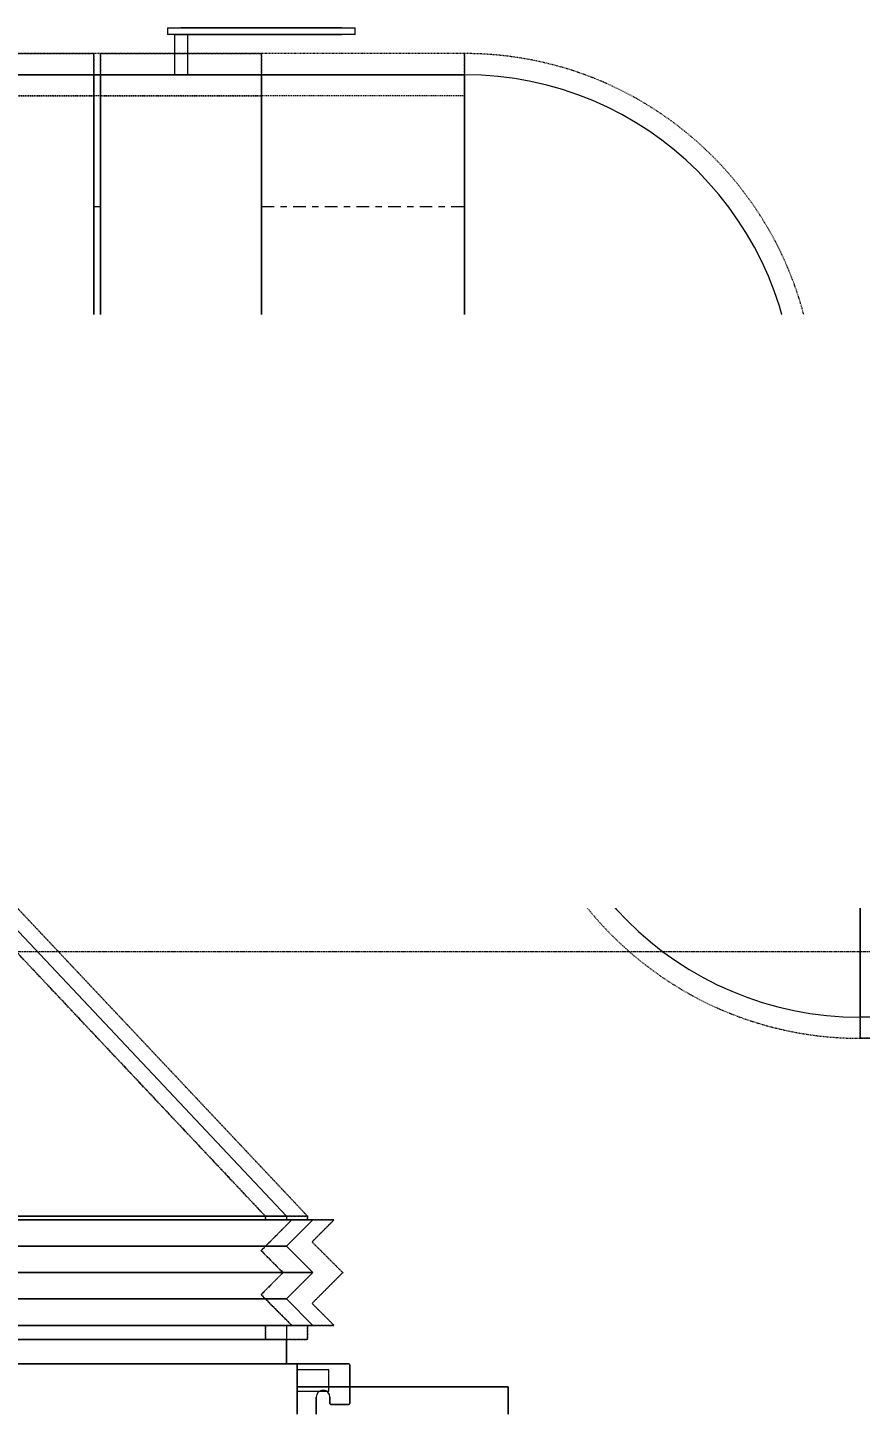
# Model space of a CAD drawing. Header units: inches. Extents: x -83664 to 20107, y -47222 to 19398.
# Drawn here: x -4721 to -3932, y -43412 to -42098 of the extents above; entities that cross this region are included whole.
import ezdxf

# ---------------------------------------------------------------- set-up
doc = ezdxf.new("R2010")
doc.units = ezdxf.units.IN
doc.header["$MEASUREMENT"] = 0
for name, pattern in [('AE7-LP-CENTER', [5.45, 3, -0.6, 1.25, -0.6]), ('Center', [29.999999, 12, -6, 6, -6]), ('Hidden 0_50', [1.0584, 0.5292, -0.5292]), ('Hidden 1_0', [1.7, 1, -0.7])]:
    doc.linetypes.add(name, pattern=pattern)
for name, color, linetype, lineweight, true_color in [('A-ANNO-MATC', 1, 'AE7-LP-CENTER', 9, 0xff0000), ('G-ANNO-SYMB', 7, 'Continuous', 9, 0x0091c9), ('M-HVAC-DUCT', 7, 'Continuous', 9, 0xffe97f)]:
    doc.layers.add(name, color=color, linetype=linetype, lineweight=lineweight, true_color=true_color)
doc.layers.add('M-EQPM', color=7, linetype='Continuous', lineweight=18)
doc.layers.add('M-HVAC-DUCT-CNTR', color=7, linetype='Center', lineweight=9)
doc.styles.add('Arial_11', font='arial.ttf', dxfattribs={"height": 375})

# ---------------------------------------------------------------- blocks, each defined once
blk = doc.blocks.new('FCU-04-4R-M - FCU-F1-11-8-8295676-FIRST FLOOR AC CONDITIONING LAYOUT - PART A')
at = {"layer": 'M-EQPM'}
for p, q in [((-642.5, -199.7), (-642.5, -225.7)), ((-642.5, -225.7), (-642.5, -199.7)), ((-492.6, -246.5), (-492.6, -210)), ((-492.6, -210), (-492.6, -246.5)), ((-491.6, -209), (-474.6, -209)), ((-474.6, -209), (-491.6, -209)), ((-473.6, -210), (-473.6, -216)), ((-473.6, -216), (-473.6, -210)), ((-460.6, -216), (-460.6, -199.7)), ((-460.6, -199.7), (-460.6, -216)), ((-442.6, -199.7), (-442.6, -247.5)), ((-442.6, -247.5), (-442.6, -199.7)), ((-442.5, -199.7), (-442.5, -247.5)), ((-442.5, -247.5), (-442.5, -199.7)), ((442.5, -247.5), (442.5, -199.7)), ((442.5, -199.7), (442.5, -247.5)), ((442.5, -247.5), (442.5, -199.7)), ((442.5, -199.7), (442.5, -247.5)), ((442.6, -247.5), (442.6, -199.7)), ((442.6, -199.7), (442.6, -247.5)), ((460.6, -199.7), (460.6, -216)), ((460.6, -216), (460.6, -199.7)), ((473.6, -216), (473.6, -210)), ((473.6, -210), (473.6, -216)), ((474.6, -209), (491.6, -209)), ((491.6, -209), (474.6, -209)), ((492.6, -210), (492.6, -246.5)), ((492.6, -246.5), (492.6, -210)), ((-442.5, -221.7), (-472.5, -221.7)), ((-472.5, -221.7), (-472.5, -241.7)), ((-472.5, -221.7), (-472.5, -241.7)), ((-442.5, -241.7), (-442.5, -221.7)), ((-442.5, -241.7), (-442.5, -221.7)), ((-642.5, -225.7), (-442.5, -225.7)), ((-442.5, -225.7), (-642.5, -225.7)), ((-442.5, -225.7), (-442.5, -247.5)), ((-442.5, -247.5), (-442.5, -225.7)), ((-442.6, -247.5), (-491.6, -247.5)), ((-491.6, -247.5), (-442.6, -247.5)), ((-472.5, -241.7), (-442.5, -241.7)), ((-442.5, -247.5), (442.5, -247.5)), ((442.5, -247.5), (-442.5, -247.5)), ((-442.5, -247.5), (442.5, -247.5)), ((442.5, -247.5), (-442.5, -247.5)), ((432.5, -247.5), (-432.5, -247.5)), ((-432.5, -247.5), (-432.5, -270.5)), ((-432.5, -270.5), (-432.5, -247.5)), ((-432.5, -247.5), (432.5, -247.5)), ((432.5, -270.5), (432.5, -247.5)), ((432.5, -247.5), (432.5, -270.5)), ((491.6, -247.5), (442.6, -247.5)), ((442.6, -247.5), (491.6, -247.5)), ((-432.5, -270.5), (432.5, -270.5)), ((432.5, -270.5), (-432.5, -270.5))]:
    blk.add_line(p, q, dxfattribs=at)
for centre, radius, start, end in [((-491.6, -210), 1, 90, 180), ((-491.6, -210), 1, 90, 180), ((-474.6, -210), 1, 0, 90), ((-474.6, -210), 1, 0, 90), ((474.6, -210), 1, 90, 180), ((474.6, -210), 1, 90, 180), ((491.6, -210), 1, 0, 90), ((491.6, -210), 1, 0, 90), ((-467.1, -216), 6.5, 180, 360), ((-467.1, -216), 6.5, 180, 360), ((467.1, -216), 6.5, 180, 360), ((467.1, -216), 6.5, 180, 360), ((-491.6, -246.5), 1, 180, 270), ((-491.6, -246.5), 1, 180, 270), ((491.6, -246.5), 1, 270, 0), ((491.6, -246.5), 1, 270, 0)]:
    blk.add_arc(centre, radius, start, end, dxfattribs=at)
blk = doc.blocks.new('REMC_M_FLEX CONNECTION_Type 2 - V_SAD-V93-FIRST FLOOR AC CONDITIONING LAYOUT - PART A')
at = {"layer": 'M-HVAC-DUCT', "color": 30, "true_color": 0xff7f00}
for p, q in [((146115.9, 55119.5), (146090.9, 55144.5)), ((146090.9, 55144.5), (146115.9, 55119.5)), ((146090.9, 55144.5), (147005.9, 55144.5)), ((147005.9, 55144.5), (146090.9, 55144.5)), ((146980.9, 55119.5), (147005.9, 55144.5)), ((146980.9, 55119.5), (147005.9, 55144.5)), ((146090.9, 55094.5), (146115.9, 55119.5)), ((146115.9, 55119.5), (146090.9, 55094.5)), ((146980.9, 55119.5), (146115.9, 55119.5)), ((146115.9, 55119.5), (146980.9, 55119.5)), ((146980.9, 55119.5), (146115.9, 55119.5)), ((146115.9, 55119.5), (146980.9, 55119.5)), ((146980.9, 55119.5), (147005.9, 55094.5)), ((146980.9, 55119.5), (147005.9, 55094.5)), ((146090.9, 55094.5), (147005.9, 55094.5)), ((147005.9, 55094.5), (146090.9, 55094.5)), ((147005.9, 55094.5), (146090.9, 55094.5)), ((146115.9, 55069.5), (146090.9, 55094.5)), ((146090.9, 55094.5), (147005.9, 55094.5)), ((146090.9, 55094.5), (146115.9, 55069.5)), ((147005.9, 55094.5), (146980.9, 55069.5)), ((147005.9, 55094.5), (146980.9, 55069.5)), ((146090.9, 55044.5), (146115.9, 55069.5)), ((146115.9, 55069.5), (146090.9, 55044.5)), ((146980.9, 55069.5), (146115.9, 55069.5)), ((146115.9, 55069.5), (146980.9, 55069.5)), ((146115.9, 55069.5), (146980.9, 55069.5)), ((146980.9, 55069.5), (146115.9, 55069.5)), ((146980.9, 55069.5), (147005.9, 55044.5)), ((146980.9, 55069.5), (147005.9, 55044.5)), ((146090.9, 55044.5), (147005.9, 55044.5)), ((147005.9, 55044.5), (146090.9, 55044.5))]:
    blk.add_line(p, q, dxfattribs=at)
blk = doc.blocks.new('TEMW-ME-DMP-Volume Control Damper - Standard-7399621-FIRST FLOOR AC CONDITIONING LAYOUT - PART A')
at = {"layer": 'M-HVAC-DUCT', "color": 30, "true_color": 0xff7f00}
for p, q in [((-165.1, 163.1), (-165.1, 169.4)), ((-152.4, 169.4), (-165.1, 169.4)), ((-165.1, 163.1), (-152.4, 163.1)), ((0, 169.4), (-152.4, 169.4)), ((-152.4, 169.4), (0, 169.4)), ((0, 163.1), (-152.4, 163.1)), ((-152.4, 163.1), (0, 163.1)), ((-6.4, 125), (-6.4, 163.1)), ((6.3, 163.1), (-6.4, 163.1)), ((6.3, 163.1), (-6.4, 163.1)), ((12.7, 169.4), (0, 169.4)), ((0, 163.1), (12.7, 163.1)), ((6.3, 163.1), (6.3, 125)), ((12.7, 169.4), (12.7, 163.1)), ((-76.2, 125), (-76.2, -125)), ((-76.2, -125), (-76.2, 125)), ((76.2, 125), (-76.2, 125)), ((-76.2, 125), (76.2, 125)), ((-76.2, 125), (76.2, 125)), ((-6.4, 125), (6.3, 125)), ((-6.4, 125), (6.3, 125)), ((76.2, 125), (76.2, -125)), ((76.2, -125), (76.2, 125)), ((-76.2, -125), (76.2, -125)), ((-76.2, -125), (76.2, -125)), ((-76.2, -125), (76.2, -125))]:
    blk.add_line(p, q, dxfattribs=at)
blk = doc.blocks.new('M_Rectangular Transition - Length - Standard-9415717-FIRST FLOOR AC CONDITIONING LAYOUT - PART A')
at = {"layer": 'M-HVAC-DUCT', "color": 30, "true_color": 0xff7f00}
for p, q in [((0, 432.5), (0, -432.5)), ((0, 432.5), (300, 150)), ((0, 432.5), (300, 150)), ((0, -432.5), (0, 432.5)), ((300, -150), (300, 150)), ((300, 150), (300, -150)), ((0, -432.5), (300, -150)), ((300, -150), (0, -432.5))]:
    blk.add_line(p, q, dxfattribs=at)
blk = doc.blocks.new('M_Rectangular Tap - Beveled - Standard-V216-FIRST FLOOR AC CONDITIONING LAYOUT - PART A')
at = {"layer": 'M-HVAC-DUCT', "color": 30, "true_color": 0xff7f00}
for p, q in [((0, 225), (-6.096, 225)), ((-6.096, -125), (-6.096, 225)), ((-6.096, 225), (-6.096, -125)), ((-6.096, 225), (0, 225)), ((100, 125), (0, 225)), ((100, 125), (0, 225)), ((100, 125), (100, -125)), ((100, -125), (100, 125)), ((-6.096, -125), (100, -125)), ((100, -125), (-6.096, -125))]:
    blk.add_line(p, q, dxfattribs=at)
blk = doc.blocks.new('M_Rectangular Elbow - Radius - 0_75 W-7236073-FIRST FLOOR AC CONDITIONING LAYOUT - PART A')
at = {"layer": 'M-HVAC-DUCT', "color": 30, "true_color": 0xff7f00}
for p, q in [((-125, 187.5), (125, 187.5)), ((125, 187.5), (-125, 187.5)), ((-187.5, 125), (-187.5, -125)), ((-187.5, -125), (-187.5, 125))]:
    blk.add_line(p, q, dxfattribs=at)
for radius, end in [(62.5, 360), (62.5, 0), (312.5, 0), (312.5, 0)]:
    blk.add_arc((-187.5, 187.5), radius, 270, end, dxfattribs=at)
blk = doc.blocks.new('TEMW-SMBZ-HO-BM-HVAC-00002_rvt-1-FIRST FLOOR AC CONDITIONING LAYOUT - PART A')
at = {"layer": 'M-HVAC-DUCT', "color": 30, "linetype": 'Hidden 0_50', "true_color": 0xff7f00}
for p, q in [((146672.3, 56250), (146798.4, 56250)), ((146798.4, 56250), (146672.3, 56250)), ((146798.4, 55960), (146798.4, 56250)), ((146798.4, 56250), (146798.4, 55960)), ((146804.7, 56250), (146798.4, 56250)), ((146804.7, 56250), (146798.4, 56250)), ((146798.4, 56250), (146798.4, 55960)), ((146798.4, 55960), (146798.4, 56250)), ((146804.7, 56250), (146804.7, 55960)), ((146957.1, 56250), (146804.7, 56250)), ((146804.7, 56250), (146957.1, 56250)), ((146804.7, 55960), (146804.7, 56250)), ((146804.7, 55960), (146804.7, 56250)), ((146804.7, 56250), (146804.7, 55960)), ((146957.1, 55960), (146957.1, 56250)), ((146957.1, 56250), (146957.1, 55960)), ((147149.6, 56250), (146957.1, 56250)), ((147149.6, 56250), (146957.1, 56250)), ((146957.1, 55960), (146957.1, 56250)), ((146957.1, 56250), (146957.1, 55960)), ((147149.6, 55960), (147149.6, 56250)), ((147149.6, 56250), (147149.6, 55960)), ((147149.6, 56250), (147149.6, 55960)), ((147149.6, 55960), (147149.6, 56250)), ((146798.4, 55960), (146698.4, 55860)), ((146698.4, 55860), (146798.4, 55960)), ((146798.4, 55960), (146804.7, 55960)), ((146804.7, 55960), (146798.4, 55960)), ((146804.7, 55960), (146957.1, 55960)), ((146957.1, 55960), (146804.7, 55960)), ((146957.1, 55960), (147149.6, 55960)), ((147149.6, 55960), (146957.1, 55960)), ((147192.1, 55917.5), (147482.1, 55917.5)), ((147482.1, 55917.5), (147192.1, 55917.5)), ((147192.1, 55917.5), (147192.1, 55649.1)), ((147192.1, 55649.1), (147192.1, 55917.5)), ((147192.1, 55917.5), (147482.1, 55917.5)), ((147482.1, 55917.5), (147192.1, 55917.5)), ((147482.1, 55649.1), (147482.1, 55917.5)), ((147482.1, 55649.1), (147482.1, 55917.5)), ((147192.1, 55649.1), (147482.1, 55649.1)), ((147482.1, 55649.1), (147192.1, 55649.1)), ((147482.1, 55649.1), (147192.1, 55649.1)), ((147192.1, 55649.1), (147482.1, 55649.1)), ((147524.6, 55316.6), (147524.6, 55606.6)), ((147524.6, 55606.6), (147524.6, 55316.6)), ((148117.1, 55606.6), (147524.6, 55606.6)), ((148117.1, 55606.6), (147524.6, 55606.6)), ((147524.6, 55316.6), (147524.6, 55606.6)), ((147524.6, 55606.6), (147524.6, 55316.6)), ((147000.9, 55147.9), (146718.4, 55447.9)), ((146718.4, 55447.9), (147000.9, 55147.9)), ((147524.6, 55316.6), (148117.1, 55316.6)), ((148117.1, 55316.6), (147524.6, 55316.6)), ((147000.9, 55147.9), (146095.9, 55147.9)), ((146095.9, 55147.9), (147000.9, 55147.9)), ((146095.9, 55147.9), (147000.9, 55147.9)), ((147000.9, 55147.9), (146095.9, 55147.9)), ((147000.9, 55144.5), (147000.9, 55147.9)), ((147000.9, 55147.9), (147000.9, 55144.5)), ((146070.9, 55144.5), (147025.9, 55144.5)), ((147025.9, 55144.5), (146070.9, 55144.5)), ((147000.9, 55144.5), (146095.9, 55144.5)), ((146095.9, 55144.5), (147000.9, 55144.5)), ((147025.9, 55144.5), (147005.1, 55123.6)), ((147005.1, 55123.6), (147025.9, 55144.5)), ((147005.1, 55123.6), (147034.2, 55094.5)), ((147034.2, 55094.5), (147005.1, 55123.6)), ((147034.2, 55094.5), (147005.1, 55065.3)), ((147005.1, 55065.3), (147034.2, 55094.5)), ((147005.1, 55065.3), (147025.9, 55044.5)), ((147025.9, 55044.5), (147005.1, 55065.3)), ((147025.9, 55044.5), (146070.9, 55044.5)), ((146070.9, 55044.5), (147025.9, 55044.5)), ((147000.9, 55044.5), (146095.9, 55044.5)), ((146095.9, 55044.5), (147000.9, 55044.5)), ((147000.9, 55031), (147000.9, 55044.5)), ((147000.9, 55044.5), (147000.9, 55031)), ((147000.9, 55031), (146095.9, 55031)), ((146095.9, 55031), (147000.9, 55031))]:
    blk.add_line(p, q, dxfattribs=at)
at = {"layer": 'M-HVAC-DUCT', "color": 30, "true_color": 0xff7f00}
for p, q in [((146798.4, 56230), (146798.4, 55980)), ((146798.4, 55980), (146798.4, 56230)), ((146798.4, 56230), (146804.7, 56230)), ((146804.7, 56230), (146798.4, 56230)), ((146804.7, 56230), (146804.7, 55980)), ((146804.7, 55980), (146804.7, 56230)), ((146957.1, 56230), (146957.1, 55980)), ((146957.1, 55980), (146957.1, 56230)), ((146957.1, 56230), (147149.6, 56230)), ((147149.6, 56230), (146957.1, 56230)), ((147149.6, 56230), (147149.6, 55980)), ((147149.6, 55980), (147149.6, 56230)), ((146804.7, 55980), (146798.4, 55980)), ((146804.7, 55980), (146798.4, 55980)), ((147149.6, 55980), (146957.1, 55980)), ((147149.6, 55980), (146957.1, 55980)), ((147462.1, 55917.5), (147212.1, 55917.5)), ((147212.1, 55917.5), (147462.1, 55917.5)), ((147212.1, 55649.1), (147212.1, 55917.5)), ((147212.1, 55649.1), (147212.1, 55917.5)), ((147462.1, 55917.5), (147462.1, 55649.1)), ((147462.1, 55649.1), (147462.1, 55917.5)), ((147462.1, 55649.1), (147212.1, 55649.1)), ((147212.1, 55649.1), (147462.1, 55649.1)), ((147524.6, 55586.6), (147524.6, 55336.6)), ((147524.6, 55336.6), (147524.6, 55586.6)), ((147524.6, 55586.6), (148117.1, 55586.6)), ((148117.1, 55586.6), (147524.6, 55586.6)), ((148117.1, 55336.6), (147524.6, 55336.6)), ((148117.1, 55336.6), (147524.6, 55336.6)), ((146115.9, 55147.9), (146980.9, 55147.9)), ((146980.9, 55147.9), (146115.9, 55147.9)), ((146980.9, 55147.9), (146980.9, 55144.5)), ((146980.9, 55147.9), (146980.9, 55144.5)), ((146115.9, 55144.5), (146980.9, 55144.5)), ((146980.9, 55144.5), (146115.9, 55144.5)), ((146115.9, 55044.5), (146980.9, 55044.5)), ((146980.9, 55044.5), (146115.9, 55044.5)), ((146980.9, 55044.5), (146980.9, 55031)), ((146980.9, 55044.5), (146980.9, 55031)), ((146115.9, 55031), (146980.9, 55031)), ((146980.9, 55031), (146115.9, 55031))]:
    blk.add_line(p, q, dxfattribs=at)
at = {"layer": 'M-HVAC-DUCT', "color": 30, "linetype": 'Hidden 1_0', "true_color": 0xff7f00}
for p, q in [((146712.3, 56210), (146798.4, 56210)), ((146798.4, 56210), (146712.3, 56210)), ((146798.4, 56000), (146798.4, 56210)), ((146798.4, 56210), (146798.4, 56000)), ((146804.7, 56210), (146798.4, 56210)), ((146804.7, 56210), (146798.4, 56210)), ((146798.4, 56210), (146798.4, 56000)), ((146798.4, 56000), (146798.4, 56210)), ((146804.7, 56210), (146804.7, 56000)), ((146957.1, 56210), (146804.7, 56210)), ((146804.7, 56210), (146957.1, 56210)), ((146804.7, 56000), (146804.7, 56210)), ((146804.7, 56000), (146804.7, 56210)), ((146804.7, 56210), (146804.7, 56000)), ((146957.1, 56000), (146957.1, 56210)), ((146957.1, 56210), (146957.1, 56000)), ((147149.6, 56210), (146957.1, 56210)), ((147149.6, 56210), (146957.1, 56210)), ((146957.1, 56000), (146957.1, 56210)), ((146957.1, 56210), (146957.1, 56000)), ((147149.6, 56000), (147149.6, 56210)), ((147149.6, 56210), (147149.6, 56000)), ((146798.4, 56000), (146712.3, 55914)), ((146712.3, 55914), (146798.4, 56000)), ((146798.4, 56000), (146804.7, 56000)), ((146804.7, 56000), (146798.4, 56000)), ((146804.7, 56000), (146957.1, 56000)), ((146957.1, 56000), (146804.7, 56000)), ((146957.1, 56000), (147149.6, 56000)), ((147149.6, 56000), (146957.1, 56000)), ((146960.9, 55147.9), (146678.4, 55447.9)), ((146678.4, 55447.9), (146960.9, 55147.9)), ((146960.9, 55147.9), (146135.9, 55147.9)), ((146135.9, 55147.9), (146960.9, 55147.9)), ((146135.9, 55147.9), (146960.9, 55147.9)), ((146960.9, 55147.9), (146135.9, 55147.9)), ((146960.9, 55144.5), (146960.9, 55147.9)), ((146960.9, 55147.9), (146960.9, 55144.5)), ((146110.9, 55144.5), (146985.9, 55144.5)), ((146985.9, 55144.5), (146110.9, 55144.5)), ((146960.9, 55144.5), (146135.9, 55144.5)), ((146135.9, 55144.5), (146960.9, 55144.5)), ((146985.9, 55144.5), (146956.8, 55115.3)), ((146956.8, 55115.3), (146985.9, 55144.5)), ((146956.8, 55115.3), (146977.6, 55094.5)), ((146977.6, 55094.5), (146956.8, 55115.3)), ((146977.6, 55094.5), (146956.8, 55073.6)), ((146956.8, 55073.6), (146977.6, 55094.5)), ((146956.8, 55073.6), (146985.9, 55044.5)), ((146985.9, 55044.5), (146956.8, 55073.6)), ((146985.9, 55044.5), (146110.9, 55044.5)), ((146110.9, 55044.5), (146985.9, 55044.5)), ((146960.9, 55044.5), (146135.9, 55044.5)), ((146135.9, 55044.5), (146960.9, 55044.5)), ((146960.9, 55031), (146960.9, 55044.5)), ((146960.9, 55044.5), (146960.9, 55031)), ((146960.9, 55031), (146135.9, 55031)), ((146135.9, 55031), (146960.9, 55031))]:
    blk.add_line(p, q, dxfattribs=at)
at = {"layer": 'M-HVAC-DUCT', "color": 30, "linetype": 'Hidden 0_50', "true_color": 0xff7f00}
for centre, radius, start, end in [((147149.6, 55917.5), 332.5, 0, 90), ((147149.6, 55917.5), 332.5, 0, 90), ((147149.6, 55917.5), 42.5, 0, 90), ((147149.6, 55917.5), 42.5, 0, 90), ((147524.6, 55649.1), 332.5, 180, 270), ((147524.6, 55649.1), 332.5, 180, 270), ((147524.6, 55649.1), 42.5, 180, 270), ((147524.6, 55649.1), 42.5, 180, 270)]:
    blk.add_arc(centre, radius, start, end, dxfattribs=at)
at = {"layer": 'M-HVAC-DUCT-CNTR', "color": 30, "true_color": 0xff7f00}
for p, q in [((146798.4, 56105), (146804.7, 56105)), ((146957.1, 56105), (147149.6, 56105)), ((147337.1, 55917.5), (147337.1, 55649.1)), ((147524.6, 55461.6), (148117.1, 55461.6))]:
    blk.add_line(p, q, dxfattribs=at)
at = {"layer": 'M-EQPM', "color": 6, "linetype": 'Hidden 0_50', "lineweight": 9, "true_color": 0xff00ff, "rotation": 180}
blk.add_blockref('FCU-04-4R-M - FCU-F1-11-8-8295676-FIRST FLOOR AC CONDITIONING LAYOUT - PART A', (146548.4, 54760.5), dxfattribs=at)
at = {"layer": 'M-HVAC-DUCT', "color": 6, "linetype": 'Hidden 0_50', "lineweight": 9, "true_color": 0xff00ff, "extrusion": (0, 0, -1)}
blk.add_blockref('TEMW-ME-DMP-Volume Control Damper - Standard-7399621-FIRST FLOOR AC CONDITIONING LAYOUT - PART A', (-146880.9, 56105), dxfattribs=at)
at = {"layer": 'M-HVAC-DUCT', "color": 6, "linetype": 'Hidden 0_50', "lineweight": 9, "true_color": 0xff00ff, "extrusion": (0, 0, -1), "rotation": 180}
blk.add_blockref('M_Rectangular Tap - Beveled - Standard-V216-FIRST FLOOR AC CONDITIONING LAYOUT - PART A', (-146698.4, 56105), dxfattribs=at)
at = {"layer": 'M-HVAC-DUCT', "color": 6, "linetype": 'Hidden 0_50', "lineweight": 9, "true_color": 0xff00ff}
for name, p, rotation in [('M_Rectangular Elbow - Radius - 0_75 W-7236073-FIRST FLOOR AC CONDITIONING LAYOUT - PART A', (147337.1, 56105), 90), ('M_Rectangular Elbow - Radius - 0_75 W-7236073-FIRST FLOOR AC CONDITIONING LAYOUT - PART A', (147337.1, 55461.6), 270), ('M_Rectangular Transition - Length - Standard-9415717-FIRST FLOOR AC CONDITIONING LAYOUT - PART A', (146548.4, 55147.9), 90)]:
    blk.add_blockref(name, p, dxfattribs=dict(at, rotation=rotation))
blk.add_blockref('REMC_M_FLEX CONNECTION_Type 2 - V_SAD-V93-FIRST FLOOR AC CONDITIONING LAYOUT - PART A', (0, 0), dxfattribs=at)
blk = doc.blocks.new('TEMW-SMBZ-HO-BM-HVAC-00002_rvt-2-FIRST FLOOR AC CONDITIONING LAYOUT - PART A')
at = {"layer": 'M-HVAC-DUCT', "color": 30, "linetype": 'Hidden 0_50', "true_color": 0xff7f00}
for p, q in [((146672.3, 56250), (146798.4, 56250)), ((146798.4, 56250), (146672.3, 56250)), ((146798.4, 55960), (146798.4, 56250)), ((146798.4, 56250), (146798.4, 55960)), ((146804.7, 56250), (146798.4, 56250)), ((146804.7, 56250), (146798.4, 56250)), ((146798.4, 56250), (146798.4, 55960)), ((146798.4, 55960), (146798.4, 56250)), ((146804.7, 56250), (146804.7, 55960)), ((146957.1, 56250), (146804.7, 56250)), ((146804.7, 56250), (146957.1, 56250)), ((146804.7, 55960), (146804.7, 56250)), ((146804.7, 55960), (146804.7, 56250)), ((146804.7, 56250), (146804.7, 55960)), ((146957.1, 55960), (146957.1, 56250)), ((146957.1, 56250), (146957.1, 55960)), ((147149.6, 56250), (146957.1, 56250)), ((147149.6, 56250), (146957.1, 56250)), ((146957.1, 55960), (146957.1, 56250)), ((146957.1, 56250), (146957.1, 55960)), ((147149.6, 55960), (147149.6, 56250)), ((147149.6, 56250), (147149.6, 55960)), ((147149.6, 56250), (147149.6, 55960)), ((147149.6, 55960), (147149.6, 56250)), ((146798.4, 55960), (146698.4, 55860)), ((146698.4, 55860), (146798.4, 55960)), ((146798.4, 55960), (146804.7, 55960)), ((146804.7, 55960), (146798.4, 55960)), ((146804.7, 55960), (146957.1, 55960)), ((146957.1, 55960), (146804.7, 55960)), ((146957.1, 55960), (147149.6, 55960)), ((147149.6, 55960), (146957.1, 55960)), ((147192.1, 55917.5), (147482.1, 55917.5)), ((147482.1, 55917.5), (147192.1, 55917.5)), ((147192.1, 55917.5), (147192.1, 55649.1)), ((147192.1, 55649.1), (147192.1, 55917.5)), ((147192.1, 55917.5), (147482.1, 55917.5)), ((147482.1, 55917.5), (147192.1, 55917.5)), ((147482.1, 55649.1), (147482.1, 55917.5)), ((147482.1, 55649.1), (147482.1, 55917.5)), ((147192.1, 55649.1), (147482.1, 55649.1)), ((147482.1, 55649.1), (147192.1, 55649.1)), ((147482.1, 55649.1), (147192.1, 55649.1)), ((147192.1, 55649.1), (147482.1, 55649.1)), ((147524.6, 55316.6), (147524.6, 55606.6)), ((147524.6, 55606.6), (147524.6, 55316.6)), ((148117.1, 55606.6), (147524.6, 55606.6)), ((148117.1, 55606.6), (147524.6, 55606.6)), ((147524.6, 55316.6), (147524.6, 55606.6)), ((147524.6, 55606.6), (147524.6, 55316.6)), ((147000.9, 55147.9), (146718.4, 55447.9)), ((146718.4, 55447.9), (147000.9, 55147.9)), ((147524.6, 55316.6), (148117.1, 55316.6)), ((148117.1, 55316.6), (147524.6, 55316.6)), ((147000.9, 55147.9), (146095.9, 55147.9)), ((146095.9, 55147.9), (147000.9, 55147.9)), ((146095.9, 55147.9), (147000.9, 55147.9)), ((147000.9, 55147.9), (146095.9, 55147.9)), ((147000.9, 55144.5), (147000.9, 55147.9)), ((147000.9, 55147.9), (147000.9, 55144.5)), ((146070.9, 55144.5), (147025.9, 55144.5)), ((147025.9, 55144.5), (146070.9, 55144.5)), ((147000.9, 55144.5), (146095.9, 55144.5)), ((146095.9, 55144.5), (147000.9, 55144.5)), ((147025.9, 55144.5), (147005.1, 55123.6)), ((147005.1, 55123.6), (147025.9, 55144.5)), ((147005.1, 55123.6), (147034.2, 55094.5)), ((147034.2, 55094.5), (147005.1, 55123.6)), ((147034.2, 55094.5), (147005.1, 55065.3)), ((147005.1, 55065.3), (147034.2, 55094.5)), ((147005.1, 55065.3), (147025.9, 55044.5)), ((147025.9, 55044.5), (147005.1, 55065.3)), ((147025.9, 55044.5), (146070.9, 55044.5)), ((146070.9, 55044.5), (147025.9, 55044.5)), ((147000.9, 55044.5), (146095.9, 55044.5)), ((146095.9, 55044.5), (147000.9, 55044.5)), ((147000.9, 55031), (147000.9, 55044.5)), ((147000.9, 55044.5), (147000.9, 55031)), ((147000.9, 55031), (146095.9, 55031)), ((146095.9, 55031), (147000.9, 55031))]:
    blk.add_line(p, q, dxfattribs=at)
at = {"layer": 'M-HVAC-DUCT', "color": 30, "true_color": 0xff7f00}
for p, q in [((146798.4, 56230), (146798.4, 55980)), ((146798.4, 55980), (146798.4, 56230)), ((146798.4, 56230), (146804.7, 56230)), ((146804.7, 56230), (146798.4, 56230)), ((146804.7, 56230), (146804.7, 55980)), ((146804.7, 55980), (146804.7, 56230)), ((146957.1, 56230), (146957.1, 55980)), ((146957.1, 55980), (146957.1, 56230)), ((146957.1, 56230), (147149.6, 56230)), ((147149.6, 56230), (146957.1, 56230)), ((147149.6, 56230), (147149.6, 55980)), ((147149.6, 55980), (147149.6, 56230)), ((146804.7, 55980), (146798.4, 55980)), ((146804.7, 55980), (146798.4, 55980)), ((147149.6, 55980), (146957.1, 55980)), ((147149.6, 55980), (146957.1, 55980)), ((147462.1, 55917.5), (147212.1, 55917.5)), ((147212.1, 55917.5), (147462.1, 55917.5)), ((147212.1, 55649.1), (147212.1, 55917.5)), ((147212.1, 55649.1), (147212.1, 55917.5)), ((147462.1, 55917.5), (147462.1, 55649.1)), ((147462.1, 55649.1), (147462.1, 55917.5)), ((147462.1, 55649.1), (147212.1, 55649.1)), ((147212.1, 55649.1), (147462.1, 55649.1)), ((147524.6, 55586.6), (147524.6, 55336.6)), ((147524.6, 55336.6), (147524.6, 55586.6)), ((147524.6, 55586.6), (148117.1, 55586.6)), ((148117.1, 55586.6), (147524.6, 55586.6)), ((148117.1, 55336.6), (147524.6, 55336.6)), ((148117.1, 55336.6), (147524.6, 55336.6)), ((146115.9, 55147.9), (146980.9, 55147.9)), ((146980.9, 55147.9), (146115.9, 55147.9)), ((146980.9, 55147.9), (146980.9, 55144.5)), ((146980.9, 55147.9), (146980.9, 55144.5)), ((146115.9, 55144.5), (146980.9, 55144.5)), ((146980.9, 55144.5), (146115.9, 55144.5)), ((146115.9, 55044.5), (146980.9, 55044.5)), ((146980.9, 55044.5), (146115.9, 55044.5)), ((146980.9, 55044.5), (146980.9, 55031)), ((146980.9, 55044.5), (146980.9, 55031)), ((146115.9, 55031), (146980.9, 55031)), ((146980.9, 55031), (146115.9, 55031))]:
    blk.add_line(p, q, dxfattribs=at)
at = {"layer": 'M-HVAC-DUCT', "color": 30, "linetype": 'Hidden 1_0', "true_color": 0xff7f00}
for p, q in [((146712.3, 56210), (146798.4, 56210)), ((146798.4, 56210), (146712.3, 56210)), ((146798.4, 56000), (146798.4, 56210)), ((146798.4, 56210), (146798.4, 56000)), ((146804.7, 56210), (146798.4, 56210)), ((146804.7, 56210), (146798.4, 56210)), ((146798.4, 56210), (146798.4, 56000)), ((146798.4, 56000), (146798.4, 56210)), ((146804.7, 56210), (146804.7, 56000)), ((146957.1, 56210), (146804.7, 56210)), ((146804.7, 56210), (146957.1, 56210)), ((146804.7, 56000), (146804.7, 56210)), ((146804.7, 56000), (146804.7, 56210)), ((146804.7, 56210), (146804.7, 56000)), ((146957.1, 56000), (146957.1, 56210)), ((146957.1, 56210), (146957.1, 56000)), ((147149.6, 56210), (146957.1, 56210)), ((147149.6, 56210), (146957.1, 56210)), ((146957.1, 56000), (146957.1, 56210)), ((146957.1, 56210), (146957.1, 56000)), ((147149.6, 56000), (147149.6, 56210)), ((147149.6, 56210), (147149.6, 56000)), ((146798.4, 56000), (146712.3, 55914)), ((146712.3, 55914), (146798.4, 56000)), ((146798.4, 56000), (146804.7, 56000)), ((146804.7, 56000), (146798.4, 56000)), ((146804.7, 56000), (146957.1, 56000)), ((146957.1, 56000), (146804.7, 56000)), ((146957.1, 56000), (147149.6, 56000)), ((147149.6, 56000), (146957.1, 56000)), ((146960.9, 55147.9), (146678.4, 55447.9)), ((146678.4, 55447.9), (146960.9, 55147.9)), ((146960.9, 55147.9), (146135.9, 55147.9)), ((146135.9, 55147.9), (146960.9, 55147.9)), ((146135.9, 55147.9), (146960.9, 55147.9)), ((146960.9, 55147.9), (146135.9, 55147.9)), ((146960.9, 55144.5), (146960.9, 55147.9)), ((146960.9, 55147.9), (146960.9, 55144.5)), ((146110.9, 55144.5), (146985.9, 55144.5)), ((146985.9, 55144.5), (146110.9, 55144.5)), ((146960.9, 55144.5), (146135.9, 55144.5)), ((146135.9, 55144.5), (146960.9, 55144.5)), ((146985.9, 55144.5), (146956.8, 55115.3)), ((146956.8, 55115.3), (146985.9, 55144.5)), ((146956.8, 55115.3), (146977.6, 55094.5)), ((146977.6, 55094.5), (146956.8, 55115.3)), ((146977.6, 55094.5), (146956.8, 55073.6)), ((146956.8, 55073.6), (146977.6, 55094.5)), ((146956.8, 55073.6), (146985.9, 55044.5)), ((146985.9, 55044.5), (146956.8, 55073.6)), ((146985.9, 55044.5), (146110.9, 55044.5)), ((146110.9, 55044.5), (146985.9, 55044.5)), ((146960.9, 55044.5), (146135.9, 55044.5)), ((146135.9, 55044.5), (146960.9, 55044.5)), ((146960.9, 55031), (146960.9, 55044.5)), ((146960.9, 55044.5), (146960.9, 55031)), ((146960.9, 55031), (146135.9, 55031)), ((146135.9, 55031), (146960.9, 55031))]:
    blk.add_line(p, q, dxfattribs=at)
at = {"layer": 'M-HVAC-DUCT', "color": 30, "linetype": 'Hidden 0_50', "true_color": 0xff7f00}
for centre, radius, start, end in [((147149.6, 55917.5), 332.5, 0, 90), ((147149.6, 55917.5), 332.5, 0, 90), ((147149.6, 55917.5), 42.5, 0, 90), ((147149.6, 55917.5), 42.5, 0, 90), ((147524.6, 55649.1), 332.5, 180, 270), ((147524.6, 55649.1), 332.5, 180, 270), ((147524.6, 55649.1), 42.5, 180, 270), ((147524.6, 55649.1), 42.5, 180, 270)]:
    blk.add_arc(centre, radius, start, end, dxfattribs=at)
at = {"layer": 'M-HVAC-DUCT-CNTR', "color": 30, "true_color": 0xff7f00}
for p, q in [((146798.4, 56105), (146804.7, 56105)), ((146957.1, 56105), (147149.6, 56105)), ((147337.1, 55917.5), (147337.1, 55649.1)), ((147524.6, 55461.6), (148117.1, 55461.6))]:
    blk.add_line(p, q, dxfattribs=at)
at = {"layer": 'M-EQPM', "color": 6, "linetype": 'Hidden 0_50', "lineweight": 9, "true_color": 0xff00ff, "rotation": 180}
blk.add_blockref('FCU-04-4R-M - FCU-F1-11-8-8295676-FIRST FLOOR AC CONDITIONING LAYOUT - PART A', (146548.4, 54760.5), dxfattribs=at)
at = {"layer": 'M-HVAC-DUCT', "color": 6, "linetype": 'Hidden 0_50', "lineweight": 9, "true_color": 0xff00ff, "extrusion": (0, 0, -1)}
blk.add_blockref('TEMW-ME-DMP-Volume Control Damper - Standard-7399621-FIRST FLOOR AC CONDITIONING LAYOUT - PART A', (-146880.9, 56105), dxfattribs=at)
at = {"layer": 'M-HVAC-DUCT', "color": 6, "linetype": 'Hidden 0_50', "lineweight": 9, "true_color": 0xff00ff, "extrusion": (0, 0, -1), "rotation": 180}
blk.add_blockref('M_Rectangular Tap - Beveled - Standard-V216-FIRST FLOOR AC CONDITIONING LAYOUT - PART A', (-146698.4, 56105), dxfattribs=at)
at = {"layer": 'M-HVAC-DUCT', "color": 6, "linetype": 'Hidden 0_50', "lineweight": 9, "true_color": 0xff00ff}
for name, p, rotation in [('M_Rectangular Elbow - Radius - 0_75 W-7236073-FIRST FLOOR AC CONDITIONING LAYOUT - PART A', (147337.1, 56105), 90), ('M_Rectangular Elbow - Radius - 0_75 W-7236073-FIRST FLOOR AC CONDITIONING LAYOUT - PART A', (147337.1, 55461.6), 270), ('M_Rectangular Transition - Length - Standard-9415717-FIRST FLOOR AC CONDITIONING LAYOUT - PART A', (146548.4, 55147.9), 90)]:
    blk.add_blockref(name, p, dxfattribs=dict(at, rotation=rotation))
blk.add_blockref('REMC_M_FLEX CONNECTION_Type 2 - V_SAD-V93-FIRST FLOOR AC CONDITIONING LAYOUT - PART A', (0, 0), dxfattribs=at)

msp = doc.modelspace()

# ---------------------------------------------------------------- linework, layer by layer
at = {"layer": 'A-ANNO-MATC'}
msp.add_line((-79564.5, -42973.2), (20076.9, -42973.2), dxfattribs=at)

# ---------------------------------------------------------------- block references
at = {"lineweight": 5}
for name in ['TEMW-SMBZ-HO-BM-HVAC-00002_rvt-1-FIRST FLOOR AC CONDITIONING LAYOUT - PART A', 'TEMW-SMBZ-HO-BM-HVAC-00002_rvt-2-FIRST FLOOR AC CONDITIONING LAYOUT - PART A']:
    msp.add_blockref(name, (-151456.7, -98372.2), dxfattribs=at)

# ---------------------------------------------------------------- next in the draw order: texts
at = {"layer": 'G-ANNO-SYMB', "color": 7, "insert": (-22021.9, -42463.5), "char_height": 375, "width": 20815.816, "attachment_point": 1, "style": 'Arial_11', "bg_fill": 3, "box_fill_scale": 1.25, "bg_fill_color": 256, "bg_fill_true_color": 13158600, "bg_fill_transparency": 0}
msp.add_mtext('FOR CONTINUATION REFER :TEMW-SMBZH-HO-SD-ME-AC-FF-100 C', dxfattribs=at)

doc.saveas('drawing.dxf')
